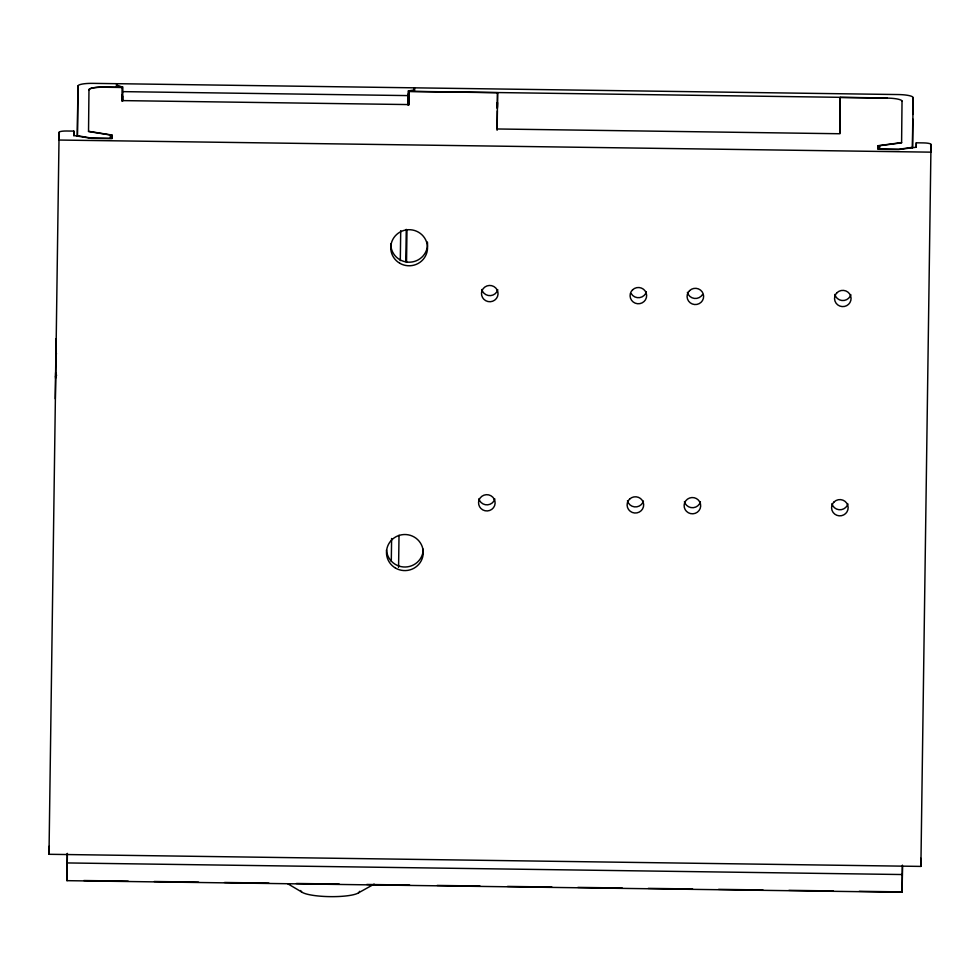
<?xml version="1.0" encoding="UTF-8"?>
<svg xmlns="http://www.w3.org/2000/svg" width="980" height="980" viewBox="0 0 980 980"><rect width="100%" height="100%" fill="white"/><g stroke="black" fill="none" stroke-linecap="round" stroke-linejoin="round"><path stroke-width="1.47" d="M902.494 866.418L902.127 892.266L66.995 880.665L67.277 853.531M902.127 892.266L902.409 865.144M916.239 147.392L916.3 142.811L923.662 142.909A7.35 1.433 0.8 0 1 931 144.44L920.894 866.406L49 854.291L49.086 846.573A7.35 1.433 0.8 0 1 49.331 846.206M55.284 398.811L56.068 338.713L55.921 353.363A4.594 0.894 0.8 0 0 56.534 353.817M55.542 378.317L55.603 372.596M55.774 361.718L55.836 356.01M88.531 131.308L112.038 135.069L112.002 138.633L91.385 138.352L73.782 135.534L73.831 131.1L66.469 131.001A7.35 1.433 0.8 0 0 59.106 132.325L59.021 140.042L930.914 152.157L931 144.44M408.93 90.969L408.795 104.578L121.961 100.597L122.096 86.975L116.596 85.836L116.62 83.692L92.72 83.361A14.712 2.854 0.8 0 0 77.971 86.007L77.457 135.693L91.091 138.058L110.532 138.327L110.569 135.044L88.531 131.516L88.972 89.731A14.712 2.854 0.8 0 1 103.709 87.085L122.096 87.33M413.732 89.964L413.744 87.82L117.355 83.692L117.331 85.836L122.831 86.987L122.672 101.001M408.035 104.97L408.195 90.956L414.466 89.964L414.479 87.833L898.427 94.558A14.712 2.854 0.8 0 1 913.103 97.608L912.576 147.294L898.905 149.279L879.464 149.009L879.501 145.726L901.6 142.823L902.029 101.038M497.105 130.267L497.326 110.887M408.93 91.471L497.558 92.696L497.179 128.98L839.897 133.746L840.277 97.461L887.353 98.11A14.712 2.854 0.8 0 1 902.029 101.173M839.86 133.06L840.277 97.461M901.6 142.602L878.031 145.714L877.982 149.279L898.599 149.56L916.263 147.233L916.3 142.811M920.894 866.406L920.98 858.688A7.35 1.433 0.8 0 0 920.735 858.308M49 854.291L59.106 132.325M73.757 135.693L73.831 131.1M66.995 880.665L67.387 853.47M77.273 136.367L77.971 86.007M110.52 138.094L110.569 135.044M111.99 138.119L112.038 135.069M116.571 86.742L116.62 83.692M117.306 86.754L117.355 83.692M121.9 101.075L121.986 94.938M122.647 100.695L122.708 96.126M391.29 561.344L391.608 538.498M400.293 260.656L400.722 230.668M398.578 567.359L399.019 535.288M405.806 261.538L406.259 229.369M408.011 104.664L408.158 94.007M406.529 262.334L406.982 230.275M408.734 105.215L408.905 92.843M413.707 90.871L413.744 87.82M414.442 90.871L414.479 87.833M497.338 107.972L497.424 102.484L497.35 108.572M497.35 107.126L497.558 92.696M877.982 148.764L878.031 145.714M879.452 148.788L879.501 145.726M912.392 148.115L912.797 119.033M912.87 114.44L913.103 97.608M702.513 294.539L701.166 296.193A8.269 8.122 0.6 0 1 687.384 292.371M358.533 892.805L374.164 884.119M408.93 91.324L887.353 97.976M122.096 87.477L103.709 87.22A14.712 2.854 0.8 0 0 88.972 89.878M122.794 91.63L408.146 95.599M67.265 862.939L902.384 874.54M83.827 880.53L128.184 881.143M154.191 881.498L198.536 882.123M224.543 882.478L268.9 883.103M296.425 883.482L339.264 884.07M366.79 884.462L409.615 885.05M437.154 885.43L479.98 886.03M507.505 886.41L551.863 887.035M577.869 887.39L622.226 888.003M648.221 888.37L692.578 888.983M718.585 889.35L762.942 889.963M788.937 890.33L833.294 890.942M859.301 891.298L902.127 891.898M287.606 883.654L301.705 892.008M55.517 376.847A33.099 6.431 0.8 0 1 56.656 375.205M55.946 345.83A33.099 6.431 0.8 0 1 56.24 344.985M359.55 891.335A29.425 5.721 0.8 0 1 330.076 896.639A29.425 5.721 0.8 0 1 300.713 890.526M494.863 498.955A8.269 8.122 0.6 0 1 480.972 502.397L479.685 500.707A8.269 8.122 0.6 0 1 478.877 498.734M497.803 289.737A8.269 8.122 0.6 0 1 483.912 293.179L482.613 291.477A8.269 8.122 0.6 0 1 481.817 289.517M646.371 291.795A8.269 8.122 0.6 0 1 645.514 293.743L644.179 295.409A8.269 8.122 0.6 0 1 631.181 293.547M643.431 501.025A8.269 8.122 0.6 0 1 642.574 502.973L641.239 504.627A8.269 8.122 0.6 0 1 627.445 500.805M700.431 501.809A8.269 8.122 0.6 0 1 686.539 505.264L685.24 503.561A8.269 8.122 0.6 0 1 684.444 501.589M847.884 503.867A8.269 8.122 0.6 0 1 847.039 505.803L845.703 507.469A8.269 8.122 0.6 0 1 831.91 503.634M850.824 294.637A8.269 8.122 0.6 0 1 849.966 296.585L848.631 298.251A8.269 8.122 0.6 0 1 834.838 294.417M423.274 549.229A18.387 18.044 0.6 0 1 405.242 567.016A18.387 18.044 0.6 0 1 386.524 549.903M427.427 242.06A18.387 18.044 0.6 0 1 410.118 262.175A18.387 18.044 0.6 0 1 390.787 243.91M632.566 289.835L631.23 291.501A8.269 8.122 0.6 0 0 644.105 301.473L645.452 299.819A8.269 8.122 0.6 0 0 632.566 289.835M689.565 290.631L688.23 292.297A8.269 8.122 0.6 0 0 701.104 302.269L702.452 300.603A8.269 8.122 0.6 0 0 689.565 290.631M629.638 499.065L628.29 500.719A8.269 8.122 0.6 0 0 641.177 510.702L642.513 509.037A8.269 8.122 0.6 0 0 629.638 499.065M837.03 292.677L835.695 294.343A8.269 8.122 0.6 0 0 848.57 304.315L849.905 302.661A8.269 8.122 0.6 0 0 837.03 292.677M834.09 501.907L832.755 503.561A8.269 8.122 0.6 0 0 845.63 513.545L846.977 511.879A8.269 8.122 0.6 0 0 834.09 501.907M699.622 501.711L698.336 500.021A8.269 8.122 0.6 0 0 685.179 509.637L686.466 511.327A8.269 8.122 0.6 0 0 699.622 501.711M496.995 289.639L495.709 287.936A8.269 8.122 0.6 0 0 482.552 297.553L483.838 299.255A8.269 8.122 0.6 0 0 496.995 289.639M494.067 498.857L492.769 497.154A8.269 8.122 0.6 0 0 479.612 506.77L480.911 508.473A8.269 8.122 0.6 0 0 494.067 498.857M395.442 568.045A18.387 18.044 0.6 0 0 423.238 552.806A18.387 18.044 0.6 0 0 395.883 536.807A18.387 18.044 0.6 0 0 395.442 568.045M399.718 263.228A18.387 18.044 0.6 0 0 427.525 247.989A18.387 18.044 0.6 0 0 400.159 231.99A18.387 18.044 0.6 0 0 399.718 263.228"/></g></svg>
